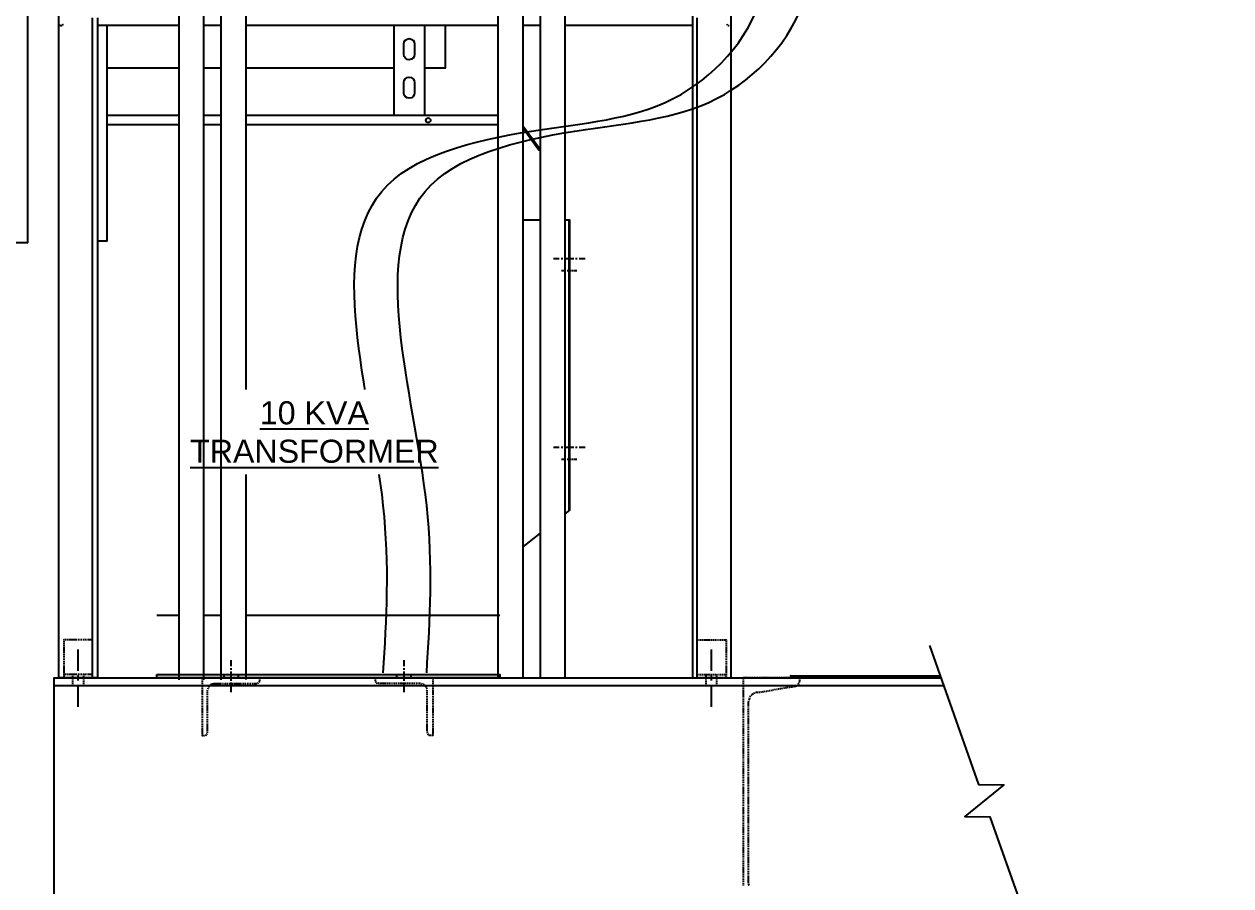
# Model space of a CAD drawing. Header units: feet. Extents: x -4 to 2246, y -9 to 1440.
# Drawn here: x 2076.01 to 2085.11, y 1375.94 to 1382.44 of the extents above; entities that cross this region are included whole.
import ezdxf
from ezdxf import colors
from ezdxf.entities.mleader import LeaderData, LeaderLine
from ezdxf.math import Vec2, Vec3

# ---------------------------------------------------------------- set-up
doc = ezdxf.new("R2010")
doc.units = ezdxf.units.FT
doc.header["$MEASUREMENT"] = 0
for name, color, linetype in [('G-ANNO-TEXT', 1, 'Continuous'), ('PDF8_0', 7, 'Continuous'), ('PDF8_AM_5', 7, 'Continuous'), ('PDF8_LP_OBJ-Hidden', 7, 'Continuous'), ('PDF8_LP_OBJ-Misc', 7, 'Continuous'), ('PDF8_LP_OBJ-Text', 7, 'Continuous'), ('PDF8_Top Plate', 7, 'Continuous')]:
    doc.layers.add(name, color=color, linetype=linetype)
doc.styles.add('NEI-A', font='arial.ttf')

# ---------------------------------------------------------------- blocks, each defined once
blk = doc.blocks.new('Equipment Callout Arrowhead .75')
at = {"color": 0}
blk.add_ellipse((-0.248, 0), major_axis=(0.743, 0), ratio=0.350959, start_param=-0.80282, end_param=3.944413, dxfattribs=at)

msp = doc.modelspace()

# ---------------------------------------------------------------- linework, layer by layer
at = {"layer": 'G-ANNO-TEXT'}
for points in [[(2078.717475, 1377.542928), (2078.717475, 1378.805471), (2078.748673, 1381.221447), (2079.918526, 1381.642295), (2080.963599, 1381.907273), (2081.587522, 1382.702209), (2081.618715, 1383.154229)], [(2079.045031, 1377.542928), (2079.045031, 1378.805471), (2079.076229, 1381.221447), (2080.246081, 1381.642295), (2081.291155, 1381.907273), (2081.915077, 1382.702209), (2081.946271, 1383.154229)]]:
    msp.add_spline(points, degree=3, dxfattribs=at)
at = {"layer": 'PDF8_0', "lineweight": 25}
msp.add_lwpolyline([(2082.837368, 1377.749491), (2083.208103, 1376.701296), (2083.397472, 1376.698629), (2083.104084, 1376.458584), (2083.293453, 1376.455917), (2083.664188, 1375.407722)], dxfattribs=at)
at = {"layer": 'PDF8_AM_5', "lineweight": 25}
msp.add_lwpolyline([(2080.87967, 1377.504112), (2082.327939, 1377.504112)], dxfattribs=at)
at = {"layer": 'PDF8_LP_OBJ-Hidden', "lineweight": 25}
for points in [[(2076.278814, 1382.427695), (2076.270812, 1382.427695), (2076.270812, 1382.435697)], [(2076.281481, 1382.427695), (2076.294817, 1382.427695)], [(2076.297484, 1382.430363), (2076.300151, 1382.43303), (2076.302818, 1382.43303), (2076.305485, 1382.435697)], [(2081.306416, 1382.435697), (2081.309083, 1382.43303), (2081.31175, 1382.430363)], [(2081.317085, 1382.427695), (2081.327753, 1382.427695)], [(2081.333088, 1382.427695), (2081.341089, 1382.427695), (2081.341089, 1382.435697)], [(2076.31082, 1377.792166), (2076.308152, 1377.792166), (2076.308152, 1377.786832)], [(2076.308152, 1377.781497), (2076.308152, 1377.773496)], [(2076.324155, 1377.792166), (2076.316154, 1377.792166)], [(2076.337491, 1377.792166), (2076.32949, 1377.792166)], [(2076.353494, 1377.792166), (2076.342826, 1377.792166)], [(2076.36683, 1377.792166), (2076.356161, 1377.792166)], [(2076.380166, 1377.792166), (2076.369497, 1377.792166)], [(2076.393502, 1377.792166), (2076.382833, 1377.792166)], [(2076.406838, 1377.792166), (2076.396169, 1377.792166)], [(2076.420173, 1377.792166), (2076.412172, 1377.792166)], [(2076.433509, 1377.792166), (2076.425508, 1377.792166)], [(2076.446845, 1377.792166), (2076.438843, 1377.792166)], [(2076.460181, 1377.792166), (2076.452179, 1377.792166)], [(2076.473517, 1377.792166), (2076.465515, 1377.792166)], [(2076.486852, 1377.792166), (2076.478851, 1377.792166)], [(2076.502855, 1377.792166), (2076.492187, 1377.792166)], [(2076.516191, 1377.792166), (2076.505523, 1377.792166)], [(2076.524193, 1377.786832), (2076.524193, 1377.792166), (2076.518858, 1377.792166)], [(2076.524193, 1377.773496), (2076.524193, 1377.781497)], [(2081.085041, 1377.786832), (2081.085041, 1377.792166), (2081.090376, 1377.792166)], [(2081.085041, 1377.773496), (2081.085041, 1377.781497)], [(2081.09571, 1377.792166), (2081.103712, 1377.792166)], [(2081.109046, 1377.792166), (2081.117047, 1377.792166)], [(2081.122382, 1377.792166), (2081.130383, 1377.792166)], [(2081.135718, 1377.792166), (2081.146386, 1377.792166)], [(2081.149053, 1377.792166), (2081.159722, 1377.792166)], [(2081.162389, 1377.792166), (2081.173058, 1377.792166)], [(2081.175725, 1377.792166), (2081.186394, 1377.792166)], [(2081.191728, 1377.792166), (2081.19973, 1377.792166)], [(2081.205064, 1377.792166), (2081.213065, 1377.792166)], [(2081.2184, 1377.792166), (2081.226401, 1377.792166)], [(2081.231735, 1377.792166), (2081.239737, 1377.792166)], [(2081.245071, 1377.792166), (2081.253073, 1377.792166)], [(2081.258407, 1377.792166), (2081.266409, 1377.792166)], [(2081.271743, 1377.792166), (2081.279744, 1377.792166)], [(2081.285079, 1377.792166), (2081.295747, 1377.792166)], [(2081.298415, 1377.792166), (2081.303749, 1377.792166), (2081.303749, 1377.786832)], [(2081.303749, 1377.781497), (2081.303749, 1377.773496)], [(2076.308152, 1377.768162), (2076.308152, 1377.76016)], [(2076.308152, 1377.754826), (2076.308152, 1377.746824)], [(2076.308152, 1377.74149), (2076.308152, 1377.730821)], [(2076.308152, 1377.728154), (2076.308152, 1377.717485)], [(2076.308152, 1377.714818), (2076.308152, 1377.70415)], [(2076.308152, 1377.701482), (2076.308152, 1377.690814)], [(2076.308152, 1377.685479), (2076.308152, 1377.677478)], [(2076.524193, 1377.76016), (2076.524193, 1377.768162)], [(2076.524193, 1377.746824), (2076.524193, 1377.754826)], [(2076.524193, 1377.730821), (2076.524193, 1377.74149)], [(2076.524193, 1377.717485), (2076.524193, 1377.728154)], [(2076.524193, 1377.70415), (2076.524193, 1377.714818)], [(2076.524193, 1377.690814), (2076.524193, 1377.701482)], [(2076.524193, 1377.677478), (2076.524193, 1377.685479)], [(2081.085041, 1377.76016), (2081.085041, 1377.768162)], [(2081.085041, 1377.746824), (2081.085041, 1377.754826)], [(2081.085041, 1377.730821), (2081.085041, 1377.74149)], [(2081.085041, 1377.717485), (2081.085041, 1377.728154)], [(2081.085041, 1377.70415), (2081.085041, 1377.714818)], [(2081.085041, 1377.690814), (2081.085041, 1377.701482)], [(2081.085041, 1377.677478), (2081.085041, 1377.685479)], [(2081.303749, 1377.768162), (2081.303749, 1377.76016)], [(2081.303749, 1377.754826), (2081.303749, 1377.746824)], [(2081.303749, 1377.74149), (2081.303749, 1377.730821)], [(2081.303749, 1377.728154), (2081.303749, 1377.717485)], [(2081.303749, 1377.714818), (2081.303749, 1377.70415)], [(2081.303749, 1377.701482), (2081.303749, 1377.690814)], [(2081.303749, 1377.685479), (2081.303749, 1377.677478)], [(2076.308152, 1377.672144), (2076.308152, 1377.664142)], [(2076.308152, 1377.658808), (2076.308152, 1377.650806)], [(2076.308152, 1377.645472), (2076.308152, 1377.637471)], [(2076.308152, 1377.632136), (2076.308152, 1377.624135)], [(2076.308152, 1377.6188), (2076.308152, 1377.610799)], [(2076.308152, 1377.605465), (2076.308152, 1377.597463)], [(2076.308152, 1377.592129), (2076.308152, 1377.58146)], [(2076.524193, 1377.664142), (2076.524193, 1377.672144)], [(2076.524193, 1377.650806), (2076.524193, 1377.658808)], [(2076.524193, 1377.637471), (2076.524193, 1377.645472)], [(2076.524193, 1377.624135), (2076.524193, 1377.632136)], [(2076.524193, 1377.610799), (2076.524193, 1377.6188)], [(2076.524193, 1377.597463), (2076.524193, 1377.605465)], [(2076.524193, 1377.58146), (2076.524193, 1377.592129)], [(2081.085041, 1377.664142), (2081.085041, 1377.672144)], [(2081.085041, 1377.650806), (2081.085041, 1377.658808)], [(2081.085041, 1377.637471), (2081.085041, 1377.645472)], [(2081.085041, 1377.624135), (2081.085041, 1377.632136)], [(2081.085041, 1377.610799), (2081.085041, 1377.6188)], [(2081.085041, 1377.597463), (2081.085041, 1377.605465)], [(2081.085041, 1377.58146), (2081.085041, 1377.592129)], [(2081.303749, 1377.672144), (2081.303749, 1377.664142)], [(2081.303749, 1377.658808), (2081.303749, 1377.650806)], [(2081.303749, 1377.645472), (2081.303749, 1377.637471)], [(2081.303749, 1377.632136), (2081.303749, 1377.624135)], [(2081.303749, 1377.6188), (2081.303749, 1377.610799)], [(2081.303749, 1377.605465), (2081.303749, 1377.597463)], [(2081.303749, 1377.592129), (2081.303749, 1377.58146)], [(2076.308152, 1377.578793), (2076.308152, 1377.568124)], [(2076.308152, 1377.565457), (2076.308152, 1377.554788)], [(2076.308152, 1377.552121), (2076.308152, 1377.541453)], [(2076.308152, 1377.536118), (2076.308152, 1377.528117)], [(2076.31082, 1377.530784), (2076.308152, 1377.530784)], [(2076.308152, 1377.522783), (2076.308152, 1377.514781)], [(2076.308152, 1377.509447), (2076.308152, 1377.504112), (2076.31082, 1377.504112)], [(2076.324155, 1377.530784), (2076.316154, 1377.530784)], [(2076.316154, 1377.504112), (2076.324155, 1377.504112)], [(2076.337491, 1377.530784), (2076.32949, 1377.530784)], [(2076.32949, 1377.504112), (2076.337491, 1377.504112)], [(2076.353494, 1377.530784), (2076.342826, 1377.530784)], [(2076.342826, 1377.504112), (2076.353494, 1377.504112)], [(2076.36683, 1377.530784), (2076.356161, 1377.530784)], [(2076.356161, 1377.504112), (2076.36683, 1377.504112)], [(2076.380166, 1377.530784), (2076.369497, 1377.530784)], [(2076.369497, 1377.504112), (2076.380166, 1377.504112)], [(2076.374832, 1377.52545), (2076.374832, 1377.530784)], [(2076.374832, 1377.512114), (2076.374832, 1377.520115)], [(2076.374832, 1377.498778), (2076.374832, 1377.50678)], [(2076.393502, 1377.530784), (2076.382833, 1377.530784)], [(2076.382833, 1377.504112), (2076.393502, 1377.504112)], [(2076.406838, 1377.530784), (2076.396169, 1377.530784)], [(2076.396169, 1377.504112), (2076.406838, 1377.504112)], [(2076.420173, 1377.530784), (2076.412172, 1377.530784)], [(2076.412172, 1377.504112), (2076.420173, 1377.504112)], [(2076.433509, 1377.530784), (2076.425508, 1377.530784)], [(2076.425508, 1377.504112), (2076.433509, 1377.504112)], [(2076.446845, 1377.530784), (2076.438843, 1377.530784)], [(2076.438843, 1377.504112), (2076.446845, 1377.504112)], [(2076.460181, 1377.530784), (2076.452179, 1377.530784)], [(2076.452179, 1377.504112), (2076.460181, 1377.504112)], [(2076.457514, 1377.52545), (2076.457514, 1377.530784)], [(2076.457514, 1377.512114), (2076.457514, 1377.520115)], [(2076.457514, 1377.498778), (2076.457514, 1377.50678)], [(2076.473517, 1377.530784), (2076.465515, 1377.530784)], [(2076.465515, 1377.504112), (2076.473517, 1377.504112)], [(2076.486852, 1377.530784), (2076.478851, 1377.530784)], [(2076.478851, 1377.504112), (2076.486852, 1377.504112)], [(2076.502855, 1377.530784), (2076.492187, 1377.530784)], [(2076.492187, 1377.504112), (2076.502855, 1377.504112)], [(2076.516191, 1377.530784), (2076.505523, 1377.530784)], [(2076.505523, 1377.504112), (2076.516191, 1377.504112)], [(2076.524193, 1377.530784), (2076.518858, 1377.530784)], [(2076.518858, 1377.504112), (2076.524193, 1377.504112), (2076.524193, 1377.509447)], [(2076.524193, 1377.568124), (2076.524193, 1377.578793)], [(2076.524193, 1377.554788), (2076.524193, 1377.565457)], [(2076.524193, 1377.541453), (2076.524193, 1377.552121)], [(2076.524193, 1377.528117), (2076.524193, 1377.536118)], [(2076.524193, 1377.514781), (2076.524193, 1377.522783)], [(2077.356348, 1377.504112), (2077.351013, 1377.504112), (2077.351013, 1377.498778)], [(2077.369683, 1377.504112), (2077.359015, 1377.504112)], [(2077.383019, 1377.504112), (2077.375018, 1377.504112)], [(2077.396355, 1377.504112), (2077.388354, 1377.504112)], [(2077.409691, 1377.504112), (2077.401689, 1377.504112)], [(2077.423027, 1377.504112), (2077.415025, 1377.504112)], [(2077.436362, 1377.504112), (2077.428361, 1377.504112)], [(2077.449698, 1377.504112), (2077.441697, 1377.504112)], [(2077.463034, 1377.504112), (2077.455033, 1377.504112)], [(2077.479037, 1377.504112), (2077.468368, 1377.504112)], [(2077.492373, 1377.504112), (2077.481704, 1377.504112)], [(2077.505709, 1377.504112), (2077.49504, 1377.504112)], [(2077.519045, 1377.504112), (2077.508376, 1377.504112)], [(2077.53238, 1377.504112), (2077.524379, 1377.504112)], [(2077.545716, 1377.504112), (2077.537715, 1377.504112)], [(2077.559052, 1377.504112), (2077.55105, 1377.504112)], [(2077.572388, 1377.504112), (2077.564386, 1377.504112)], [(2077.585724, 1377.504112), (2077.577722, 1377.504112)], [(2077.599059, 1377.504112), (2077.591058, 1377.504112)], [(2077.612395, 1377.504112), (2077.604394, 1377.504112)], [(2077.628398, 1377.504112), (2077.61773, 1377.504112)], [(2077.641734, 1377.504112), (2077.631065, 1377.504112)], [(2077.65507, 1377.504112), (2077.644401, 1377.504112)], [(2077.668406, 1377.504112), (2077.657737, 1377.504112)], [(2077.681741, 1377.504112), (2077.67374, 1377.504112)], [(2077.695077, 1377.504112), (2077.687076, 1377.504112)], [(2077.708413, 1377.504112), (2077.700412, 1377.504112)], [(2077.721749, 1377.504112), (2077.713747, 1377.504112)], [(2077.735085, 1377.504112), (2077.727083, 1377.504112)], [(2077.748421, 1377.504112), (2077.740419, 1377.504112)], [(2077.761756, 1377.504112), (2077.753755, 1377.504112)], [(2077.777759, 1377.504112), (2077.767091, 1377.504112)], [(2077.785761, 1377.498778), (2077.785761, 1377.504112), (2077.780426, 1377.504112)], [(2078.655256, 1377.498778), (2078.655256, 1377.504112), (2078.657923, 1377.504112)], [(2078.663257, 1377.504112), (2078.673926, 1377.504112)], [(2078.676593, 1377.504112), (2078.687262, 1377.504112)], [(2078.689929, 1377.504112), (2078.700598, 1377.504112)], [(2078.703265, 1377.504112), (2078.713934, 1377.504112)], [(2078.719268, 1377.504112), (2078.727269, 1377.504112)], [(2078.732604, 1377.504112), (2078.740605, 1377.504112)], [(2078.74594, 1377.504112), (2078.753941, 1377.504112)], [(2078.759275, 1377.504112), (2078.767277, 1377.504112)], [(2078.772611, 1377.504112), (2078.780613, 1377.504112)], [(2078.785947, 1377.504112), (2078.793948, 1377.504112)], [(2078.799283, 1377.504112), (2078.807284, 1377.504112)], [(2078.812619, 1377.504112), (2078.823287, 1377.504112)], [(2078.825954, 1377.504112), (2078.836623, 1377.504112)], [(2078.83929, 1377.504112), (2078.849959, 1377.504112)], [(2078.852626, 1377.504112), (2078.863295, 1377.504112)], [(2078.868629, 1377.504112), (2078.87663, 1377.504112)], [(2078.881965, 1377.504112), (2078.889966, 1377.504112)], [(2078.895301, 1377.504112), (2078.903302, 1377.504112)], [(2078.908636, 1377.504112), (2078.916638, 1377.504112)], [(2078.921972, 1377.504112), (2078.929974, 1377.504112)], [(2078.935308, 1377.504112), (2078.94331, 1377.504112)], [(2078.948644, 1377.504112), (2078.956645, 1377.504112)], [(2078.96198, 1377.504112), (2078.972648, 1377.504112)], [(2078.975316, 1377.504112), (2078.985984, 1377.504112)], [(2078.988651, 1377.504112), (2078.99932, 1377.504112)], [(2079.001987, 1377.504112), (2079.012656, 1377.504112)], [(2079.01799, 1377.504112), (2079.025992, 1377.504112)], [(2079.031326, 1377.504112), (2079.039327, 1377.504112)], [(2079.044662, 1377.504112), (2079.052663, 1377.504112)], [(2079.057998, 1377.504112), (2079.065999, 1377.504112)], [(2079.071333, 1377.504112), (2079.079335, 1377.504112)], [(2079.084669, 1377.504112), (2079.090004, 1377.504112), (2079.090004, 1377.498778)], [(2081.085041, 1377.568124), (2081.085041, 1377.578793)], [(2081.085041, 1377.554788), (2081.085041, 1377.565457)], [(2081.085041, 1377.541453), (2081.085041, 1377.552121)], [(2081.085041, 1377.528117), (2081.085041, 1377.536118)], [(2081.085041, 1377.530784), (2081.090376, 1377.530784)], [(2081.085041, 1377.514781), (2081.085041, 1377.522783)], [(2081.090376, 1377.504112), (2081.085041, 1377.504112), (2081.085041, 1377.509447)], [(2081.09571, 1377.530784), (2081.103712, 1377.530784)], [(2081.103712, 1377.504112), (2081.09571, 1377.504112)], [(2081.109046, 1377.530784), (2081.117047, 1377.530784)], [(2081.117047, 1377.504112), (2081.109046, 1377.504112)], [(2081.122382, 1377.530784), (2081.130383, 1377.530784)], [(2081.130383, 1377.504112), (2081.122382, 1377.504112)], [(2081.135718, 1377.530784), (2081.146386, 1377.530784)], [(2081.146386, 1377.504112), (2081.135718, 1377.504112)], [(2081.149053, 1377.530784), (2081.159722, 1377.530784)], [(2081.159722, 1377.504112), (2081.149053, 1377.504112)], [(2081.154388, 1377.52545), (2081.154388, 1377.530784)], [(2081.154388, 1377.512114), (2081.154388, 1377.520115)], [(2081.154388, 1377.498778), (2081.154388, 1377.50678)], [(2081.162389, 1377.530784), (2081.173058, 1377.530784)], [(2081.173058, 1377.504112), (2081.162389, 1377.504112)], [(2081.175725, 1377.530784), (2081.186394, 1377.530784)], [(2081.186394, 1377.504112), (2081.175725, 1377.504112)], [(2081.191728, 1377.530784), (2081.19973, 1377.530784)], [(2081.19973, 1377.504112), (2081.191728, 1377.504112)], [(2081.205064, 1377.530784), (2081.213065, 1377.530784)], [(2081.213065, 1377.504112), (2081.205064, 1377.504112)], [(2081.2184, 1377.530784), (2081.226401, 1377.530784)], [(2081.226401, 1377.504112), (2081.2184, 1377.504112)], [(2081.231735, 1377.530784), (2081.239737, 1377.530784)], [(2081.239737, 1377.504112), (2081.231735, 1377.504112)], [(2081.234403, 1377.52545), (2081.234403, 1377.530784)], [(2081.234403, 1377.512114), (2081.234403, 1377.520115)], [(2081.234403, 1377.498778), (2081.234403, 1377.50678)], [(2081.245071, 1377.530784), (2081.253073, 1377.530784)], [(2081.253073, 1377.504112), (2081.245071, 1377.504112)], [(2081.258407, 1377.530784), (2081.266409, 1377.530784)], [(2081.266409, 1377.504112), (2081.258407, 1377.504112)], [(2081.271743, 1377.530784), (2081.279744, 1377.530784)], [(2081.279744, 1377.504112), (2081.271743, 1377.504112)], [(2081.285079, 1377.530784), (2081.295747, 1377.530784)], [(2081.295747, 1377.504112), (2081.285079, 1377.504112)], [(2081.298415, 1377.530784), (2081.303749, 1377.530784)], [(2081.303749, 1377.509447), (2081.303749, 1377.504112), (2081.298415, 1377.504112)], [(2081.303749, 1377.578793), (2081.303749, 1377.568124)], [(2081.303749, 1377.565457), (2081.303749, 1377.554788)], [(2081.303749, 1377.552121), (2081.303749, 1377.541453)], [(2081.303749, 1377.536118), (2081.303749, 1377.528117)], [(2081.303749, 1377.522783), (2081.303749, 1377.514781)], [(2081.439774, 1377.504112), (2081.431773, 1377.504112), (2081.431773, 1377.498778)], [(2081.45311, 1377.504112), (2081.442441, 1377.504112)], [(2081.466446, 1377.504112), (2081.455777, 1377.504112)], [(2081.479782, 1377.504112), (2081.469113, 1377.504112)], [(2081.493117, 1377.504112), (2081.485116, 1377.504112)], [(2081.506453, 1377.504112), (2081.498452, 1377.504112)], [(2081.519789, 1377.504112), (2081.511788, 1377.504112)], [(2081.533125, 1377.504112), (2081.525123, 1377.504112)], [(2081.546461, 1377.504112), (2081.538459, 1377.504112)], [(2081.559797, 1377.504112), (2081.551795, 1377.504112)], [(2081.575799, 1377.504112), (2081.565131, 1377.504112)], [(2081.589135, 1377.504112), (2081.578467, 1377.504112)], [(2081.602471, 1377.504112), (2081.591802, 1377.504112)], [(2081.615807, 1377.504112), (2081.605138, 1377.504112)], [(2081.629143, 1377.504112), (2081.618474, 1377.504112)], [(2081.642479, 1377.504112), (2081.634477, 1377.504112)], [(2081.655814, 1377.504112), (2081.647813, 1377.504112)], [(2081.66915, 1377.504112), (2081.661149, 1377.504112)], [(2081.682486, 1377.504112), (2081.674485, 1377.504112)], [(2081.695822, 1377.504112), (2081.68782, 1377.504112)], [(2081.709158, 1377.504112), (2081.701156, 1377.504112)], [(2081.725161, 1377.504112), (2081.714492, 1377.504112)], [(2081.738496, 1377.504112), (2081.727828, 1377.504112)], [(2081.751832, 1377.504112), (2081.741164, 1377.504112)], [(2081.765168, 1377.504112), (2081.754499, 1377.504112)], [(2081.778504, 1377.504112), (2081.767835, 1377.504112)], [(2081.79184, 1377.504112), (2081.783838, 1377.504112)], [(2081.805176, 1377.504112), (2081.797174, 1377.504112)], [(2081.818511, 1377.504112), (2081.81051, 1377.504112)], [(2081.831847, 1377.504112), (2081.823846, 1377.504112)], [(2081.845183, 1377.504112), (2081.837181, 1377.504112)], [(2081.858519, 1377.493444), (2081.858519, 1377.504112), (2081.850517, 1377.504112)], [(2076.374832, 1377.485442), (2076.374832, 1377.493444)], [(2076.374832, 1377.472106), (2076.374832, 1377.480108)], [(2076.374832, 1377.458771), (2076.374832, 1377.466772)], [(2076.374832, 1377.448102), (2076.374832, 1377.453436)], [(2076.457514, 1377.485442), (2076.457514, 1377.493444)], [(2076.457514, 1377.472106), (2076.457514, 1377.480108)], [(2076.457514, 1377.458771), (2076.457514, 1377.466772)], [(2076.457514, 1377.448102), (2076.457514, 1377.453436)], [(2077.351013, 1377.493444), (2077.351013, 1377.485442)], [(2077.351013, 1377.480108), (2077.351013, 1377.472106)], [(2077.351013, 1377.466772), (2077.351013, 1377.458771)], [(2077.351013, 1377.453436), (2077.351013, 1377.445435)], [(2077.351013, 1377.4401), (2077.351013, 1377.432099)], [(2077.351013, 1377.426765), (2077.351013, 1377.416096)], [(2077.351013, 1377.413429), (2077.351013, 1377.40276)], [(2077.391021, 1377.40276), (2077.391021, 1377.408095), (2077.393688, 1377.413429)], [(2077.396355, 1377.426765), (2077.393688, 1377.418763)], [(2077.401689, 1377.4401), (2077.399022, 1377.434766), (2077.396355, 1377.432099)], [(2077.412358, 1377.450769), (2077.404356, 1377.442768)], [(2077.423027, 1377.456103), (2077.417692, 1377.456103), (2077.415025, 1377.453436)], [(2077.436362, 1377.461438), (2077.428361, 1377.458771), (2077.425694, 1377.458771)], [(2077.43903, 1377.461438), (2077.452365, 1377.461438)], [(2077.455033, 1377.461438), (2077.465701, 1377.461438)], [(2077.468368, 1377.461438), (2077.479037, 1377.461438)], [(2077.481704, 1377.461438), (2077.492373, 1377.461438)], [(2077.497707, 1377.461438), (2077.505709, 1377.461438)], [(2077.511043, 1377.461438), (2077.519045, 1377.461438)], [(2077.524379, 1377.461438), (2077.53238, 1377.461438)], [(2077.537715, 1377.461438), (2077.545716, 1377.461438)], [(2077.55105, 1377.461438), (2077.559052, 1377.461438)], [(2077.564386, 1377.461438), (2077.572388, 1377.461438)], [(2077.577722, 1377.461438), (2077.585724, 1377.461438)], [(2077.591058, 1377.461438), (2077.601727, 1377.461438)], [(2077.604394, 1377.461438), (2077.615062, 1377.461438)], [(2077.61773, 1377.461438), (2077.628398, 1377.461438)], [(2077.631065, 1377.461438), (2077.641734, 1377.461438)], [(2077.647068, 1377.461438), (2077.65507, 1377.461438)], [(2077.660404, 1377.461438), (2077.668406, 1377.461438)], [(2077.67374, 1377.461438), (2077.681741, 1377.461438)], [(2077.687076, 1377.461438), (2077.695077, 1377.461438)], [(2077.700412, 1377.461438), (2077.708413, 1377.461438)], [(2077.713747, 1377.461438), (2077.721749, 1377.461438)], [(2077.727083, 1377.461438), (2077.735085, 1377.461438)], [(2077.740419, 1377.461438), (2077.751088, 1377.461438)], [(2077.753755, 1377.461438), (2077.759089, 1377.461438), (2077.764424, 1377.464105)], [(2077.769758, 1377.464105), (2077.772425, 1377.466772), (2077.775092, 1377.469439)], [(2077.780426, 1377.472106), (2077.783094, 1377.474774), (2077.783094, 1377.480108)], [(2077.785761, 1377.482775), (2077.785761, 1377.493444)], [(2078.655256, 1377.493444), (2078.655256, 1377.482775)], [(2078.655256, 1377.480108), (2078.657923, 1377.477441), (2078.657923, 1377.474774), (2078.66059, 1377.472106)], [(2078.663257, 1377.469439), (2078.665925, 1377.466772), (2078.671259, 1377.464105)], [(2078.684595, 1377.461438), (2078.681928, 1377.461438), (2078.676593, 1377.464105)], [(2078.700598, 1377.461438), (2078.689929, 1377.461438)], [(2078.713934, 1377.461438), (2078.703265, 1377.461438)], [(2078.727269, 1377.461438), (2078.716601, 1377.461438)], [(2078.740605, 1377.461438), (2078.729937, 1377.461438)], [(2078.753941, 1377.461438), (2078.74594, 1377.461438)], [(2078.767277, 1377.461438), (2078.759275, 1377.461438)], [(2078.780613, 1377.461438), (2078.772611, 1377.461438)], [(2078.793948, 1377.461438), (2078.785947, 1377.461438)], [(2078.807284, 1377.461438), (2078.799283, 1377.461438)], [(2078.82062, 1377.461438), (2078.812619, 1377.461438)], [(2078.833956, 1377.461438), (2078.825954, 1377.461438)], [(2078.849959, 1377.461438), (2078.83929, 1377.461438)], [(2078.863295, 1377.461438), (2078.852626, 1377.461438)], [(2078.87663, 1377.461438), (2078.865962, 1377.461438)], [(2078.889966, 1377.461438), (2078.879298, 1377.461438)], [(2078.903302, 1377.461438), (2078.895301, 1377.461438)], [(2078.916638, 1377.461438), (2078.908636, 1377.461438)], [(2078.929974, 1377.461438), (2078.921972, 1377.461438)], [(2078.94331, 1377.461438), (2078.935308, 1377.461438)], [(2078.956645, 1377.461438), (2078.948644, 1377.461438)], [(2078.969981, 1377.461438), (2078.96198, 1377.461438)], [(2078.983317, 1377.461438), (2078.975316, 1377.461438)], [(2078.99932, 1377.461438), (2078.988651, 1377.461438)], [(2079.012656, 1377.458771), (2079.004654, 1377.461438)], [(2079.025992, 1377.453436), (2079.020657, 1377.456103), (2079.01799, 1377.456103)], [(2079.03666, 1377.442768), (2079.028659, 1377.450769)], [(2079.041995, 1377.432099), (2079.041995, 1377.434766), (2079.039327, 1377.4401)], [(2079.047329, 1377.418763), (2079.044662, 1377.426765)], [(2079.047329, 1377.40276), (2079.047329, 1377.413429)], [(2079.090004, 1377.493444), (2079.090004, 1377.485442)], [(2079.090004, 1377.480108), (2079.090004, 1377.472106)], [(2079.090004, 1377.466772), (2079.090004, 1377.458771)], [(2079.090004, 1377.453436), (2079.090004, 1377.445435)], [(2079.090004, 1377.4401), (2079.090004, 1377.432099)], [(2079.090004, 1377.426765), (2079.090004, 1377.416096)], [(2079.090004, 1377.413429), (2079.090004, 1377.40276)], [(2081.154388, 1377.485442), (2081.154388, 1377.493444)], [(2081.154388, 1377.472106), (2081.154388, 1377.480108)], [(2081.154388, 1377.458771), (2081.154388, 1377.466772)], [(2081.154388, 1377.448102), (2081.154388, 1377.453436)], [(2081.234403, 1377.485442), (2081.234403, 1377.493444)], [(2081.234403, 1377.472106), (2081.234403, 1377.480108)], [(2081.234403, 1377.458771), (2081.234403, 1377.466772)], [(2081.234403, 1377.448102), (2081.234403, 1377.453436)], [(2081.431773, 1377.493444), (2081.431773, 1377.485442)], [(2081.431773, 1377.480108), (2081.431773, 1377.472106)], [(2081.431773, 1377.466772), (2081.431773, 1377.458771)], [(2081.431773, 1377.453436), (2081.431773, 1377.445435)], [(2081.431773, 1377.4401), (2081.431773, 1377.432099)], [(2081.431773, 1377.426765), (2081.431773, 1377.416096)], [(2081.431773, 1377.413429), (2081.431773, 1377.40276)], [(2081.629143, 1377.410762), (2081.637144, 1377.410762)], [(2081.642479, 1377.410762), (2081.65048, 1377.413429)], [(2081.655814, 1377.413429), (2081.663816, 1377.416096)], [(2081.66915, 1377.416096), (2081.677152, 1377.418763)], [(2081.682486, 1377.418763), (2081.690488, 1377.418763)], [(2081.695822, 1377.42143), (2081.703823, 1377.42143)], [(2081.709158, 1377.424097), (2081.717159, 1377.424097)], [(2081.722493, 1377.424097), (2081.730495, 1377.426765)], [(2081.735829, 1377.426765), (2081.743831, 1377.429432)], [(2081.749165, 1377.429432), (2081.757167, 1377.432099)], [(2081.762501, 1377.432099), (2081.770502, 1377.434766)], [(2081.775837, 1377.434766), (2081.783838, 1377.434766)], [(2081.789173, 1377.437433), (2081.799841, 1377.437433)], [(2081.802508, 1377.437433), (2081.813177, 1377.4401)], [(2081.815844, 1377.4401), (2081.826513, 1377.442768), (2081.834514, 1377.445435), (2081.837181, 1377.445435)], [(2081.839849, 1377.448102), (2081.845183, 1377.450769), (2081.84785, 1377.453436)], [(2081.850517, 1377.456103), (2081.853184, 1377.461438), (2081.855852, 1377.464105)], [(2081.855852, 1377.469439), (2081.855852, 1377.472106), (2081.858519, 1377.477441), (2081.858519, 1377.488109)], [(2077.351013, 1377.400093), (2077.351013, 1377.389424)], [(2077.351013, 1377.386757), (2077.351013, 1377.376089)], [(2077.351013, 1377.370754), (2077.351013, 1377.362753)], [(2077.351013, 1377.357418), (2077.351013, 1377.349417)], [(2077.351013, 1377.344083), (2077.351013, 1377.336081)], [(2077.351013, 1377.330747), (2077.351013, 1377.322745)], [(2077.391021, 1377.389424), (2077.391021, 1377.397426)], [(2077.391021, 1377.376089), (2077.391021, 1377.38409)], [(2077.391021, 1377.362753), (2077.391021, 1377.370754)], [(2077.391021, 1377.349417), (2077.391021, 1377.357418)], [(2077.391021, 1377.336081), (2077.391021, 1377.344083)], [(2077.391021, 1377.322745), (2077.391021, 1377.330747)], [(2079.047329, 1377.389424), (2079.047329, 1377.397426)], [(2079.047329, 1377.376089), (2079.047329, 1377.38409)], [(2079.047329, 1377.362753), (2079.047329, 1377.370754)], [(2079.047329, 1377.349417), (2079.047329, 1377.357418)], [(2079.047329, 1377.336081), (2079.047329, 1377.344083)], [(2079.047329, 1377.322745), (2079.047329, 1377.330747)], [(2079.090004, 1377.400093), (2079.090004, 1377.389424)], [(2079.090004, 1377.386757), (2079.090004, 1377.376089)], [(2079.090004, 1377.370754), (2079.090004, 1377.362753)], [(2079.090004, 1377.357418), (2079.090004, 1377.349417)], [(2079.090004, 1377.344083), (2079.090004, 1377.336081)], [(2079.090004, 1377.330747), (2079.090004, 1377.322745)], [(2081.431773, 1377.400093), (2081.431773, 1377.389424)], [(2081.431773, 1377.386757), (2081.431773, 1377.376089)], [(2081.431773, 1377.373421), (2081.431773, 1377.362753)], [(2081.431773, 1377.357418), (2081.431773, 1377.349417)], [(2081.431773, 1377.344083), (2081.431773, 1377.336081)], [(2081.431773, 1377.330747), (2081.431773, 1377.322745)], [(2081.47178, 1377.314744), (2081.47178, 1377.322745), (2081.474447, 1377.330747)], [(2081.477114, 1377.344083), (2081.474447, 1377.333414)], [(2081.479782, 1377.354751), (2081.477114, 1377.34675)], [(2081.487783, 1377.368087), (2081.482449, 1377.360086)], [(2081.498452, 1377.376089), (2081.49045, 1377.370754)], [(2081.50912, 1377.38409), (2081.501119, 1377.378756)], [(2081.519789, 1377.389424), (2081.511788, 1377.386757)], [(2081.543794, 1377.394759), (2081.533125, 1377.394759), (2081.525123, 1377.392092)], [(2081.549128, 1377.397426), (2081.557129, 1377.397426)], [(2081.562464, 1377.397426), (2081.570465, 1377.400093)], [(2081.575799, 1377.400093), (2081.583801, 1377.40276)], [(2081.589135, 1377.40276), (2081.597137, 1377.405427)], [(2081.602471, 1377.405427), (2081.610473, 1377.405427)], [(2081.615807, 1377.408095), (2081.623808, 1377.408095)], [(2077.351013, 1377.317411), (2077.351013, 1377.309409)], [(2077.351013, 1377.304075), (2077.351013, 1377.296074)], [(2077.351013, 1377.290739), (2077.351013, 1377.282738)], [(2077.351013, 1377.277404), (2077.351013, 1377.266735)], [(2077.351013, 1377.264068), (2077.351013, 1377.253399)], [(2077.351013, 1377.250732), (2077.351013, 1377.240063)], [(2077.351013, 1377.237396), (2077.351013, 1377.226727)], [(2077.391021, 1377.309409), (2077.391021, 1377.317411)], [(2077.391021, 1377.293406), (2077.391021, 1377.304075)], [(2077.391021, 1377.280071), (2077.391021, 1377.290739)], [(2077.391021, 1377.266735), (2077.391021, 1377.277404)], [(2077.391021, 1377.253399), (2077.391021, 1377.264068)], [(2077.391021, 1377.240063), (2077.391021, 1377.248065)], [(2077.391021, 1377.226727), (2077.391021, 1377.234729)], [(2079.047329, 1377.309409), (2079.047329, 1377.317411)], [(2079.047329, 1377.293406), (2079.047329, 1377.304075)], [(2079.047329, 1377.280071), (2079.047329, 1377.290739)], [(2079.047329, 1377.266735), (2079.047329, 1377.277404)], [(2079.047329, 1377.253399), (2079.047329, 1377.264068)], [(2079.047329, 1377.240063), (2079.047329, 1377.248065)], [(2079.047329, 1377.226727), (2079.047329, 1377.234729)], [(2079.090004, 1377.317411), (2079.090004, 1377.309409)], [(2079.090004, 1377.304075), (2079.090004, 1377.296074)], [(2079.090004, 1377.290739), (2079.090004, 1377.282738)], [(2079.090004, 1377.277404), (2079.090004, 1377.266735)], [(2079.090004, 1377.264068), (2079.090004, 1377.253399)], [(2079.090004, 1377.250732), (2079.090004, 1377.240063)], [(2079.090004, 1377.237396), (2079.090004, 1377.226727)], [(2081.431773, 1377.317411), (2081.431773, 1377.309409)], [(2081.431773, 1377.304075), (2081.431773, 1377.296074)], [(2081.431773, 1377.290739), (2081.431773, 1377.282738)], [(2081.431773, 1377.277404), (2081.431773, 1377.266735)], [(2081.431773, 1377.264068), (2081.431773, 1377.253399)], [(2081.431773, 1377.250732), (2081.431773, 1377.240063)], [(2081.431773, 1377.237396), (2081.431773, 1377.226727)], [(2081.47178, 1377.301408), (2081.47178, 1377.312077)], [(2081.47178, 1377.288072), (2081.47178, 1377.298741)], [(2081.47178, 1377.274736), (2081.47178, 1377.282738)], [(2081.47178, 1377.261401), (2081.47178, 1377.269402)], [(2081.47178, 1377.248065), (2081.47178, 1377.256066)], [(2081.47178, 1377.234729), (2081.47178, 1377.24273)], [(2081.47178, 1377.221393), (2081.47178, 1377.229395)], [(2077.351013, 1377.221393), (2077.351013, 1377.213392)], [(2077.351013, 1377.208057), (2077.351013, 1377.200056)], [(2077.351013, 1377.194721), (2077.351013, 1377.18672)], [(2077.351013, 1377.181386), (2077.351013, 1377.173384)], [(2077.351013, 1377.16805), (2077.351013, 1377.160048)], [(2077.351013, 1377.154714), (2077.351013, 1377.146713)], [(2077.351013, 1377.141378), (2077.351013, 1377.133377)], [(2077.391021, 1377.213392), (2077.391021, 1377.221393)], [(2077.391021, 1377.200056), (2077.391021, 1377.208057)], [(2077.391021, 1377.18672), (2077.391021, 1377.194721)], [(2077.391021, 1377.173384), (2077.391021, 1377.181386)], [(2077.391021, 1377.160048), (2077.391021, 1377.16805)], [(2077.391021, 1377.144045), (2077.391021, 1377.154714)], [(2077.391021, 1377.13071), (2077.391021, 1377.141378)], [(2079.047329, 1377.213392), (2079.047329, 1377.221393)], [(2079.047329, 1377.200056), (2079.047329, 1377.208057)], [(2079.047329, 1377.18672), (2079.047329, 1377.194721)], [(2079.047329, 1377.173384), (2079.047329, 1377.181386)], [(2079.047329, 1377.160048), (2079.047329, 1377.16805)], [(2079.047329, 1377.144045), (2079.047329, 1377.154714)], [(2079.047329, 1377.13071), (2079.047329, 1377.141378)], [(2079.090004, 1377.221393), (2079.090004, 1377.213392)], [(2079.090004, 1377.208057), (2079.090004, 1377.200056)], [(2079.090004, 1377.194721), (2079.090004, 1377.18672)], [(2079.090004, 1377.181386), (2079.090004, 1377.173384)], [(2079.090004, 1377.16805), (2079.090004, 1377.160048)], [(2079.090004, 1377.154714), (2079.090004, 1377.146713)], [(2079.090004, 1377.141378), (2079.090004, 1377.133377)], [(2081.431773, 1377.221393), (2081.431773, 1377.213392)], [(2081.431773, 1377.208057), (2081.431773, 1377.200056)], [(2081.431773, 1377.194721), (2081.431773, 1377.18672)], [(2081.431773, 1377.181386), (2081.431773, 1377.173384)], [(2081.431773, 1377.16805), (2081.431773, 1377.160048)], [(2081.431773, 1377.154714), (2081.431773, 1377.146713)], [(2081.431773, 1377.141378), (2081.431773, 1377.133377)], [(2081.47178, 1377.208057), (2081.47178, 1377.216059)], [(2081.47178, 1377.192054), (2081.47178, 1377.202723)], [(2081.47178, 1377.178718), (2081.47178, 1377.189387)], [(2081.47178, 1377.165383), (2081.47178, 1377.176051)], [(2081.47178, 1377.152047), (2081.47178, 1377.162716)], [(2081.47178, 1377.138711), (2081.47178, 1377.146713)], [(2077.351013, 1377.128042), (2077.351013, 1377.117374)], [(2077.351013, 1377.114707), (2077.351013, 1377.104038)], [(2077.351013, 1377.101371), (2077.351013, 1377.090702)], [(2077.351013, 1377.088035), (2077.351013, 1377.077366)], [(2077.351013, 1377.072032), (2077.351013, 1377.069365), (2077.356348, 1377.069365)], [(2077.361682, 1377.069365), (2077.369683, 1377.069365)], [(2077.375018, 1377.069365), (2077.377685, 1377.072032), (2077.383019, 1377.074699)], [(2077.385686, 1377.077366), (2077.388354, 1377.082701), (2077.391021, 1377.085368)], [(2077.391021, 1377.117374), (2077.391021, 1377.128042)], [(2077.391021, 1377.104038), (2077.391021, 1377.114707)], [(2077.391021, 1377.090702), (2077.391021, 1377.098704)], [(2079.047329, 1377.117374), (2079.047329, 1377.128042)], [(2079.047329, 1377.104038), (2079.047329, 1377.114707)], [(2079.047329, 1377.098704), (2079.047329, 1377.096036), (2079.049996, 1377.090702)], [(2079.049996, 1377.085368), (2079.052663, 1377.080033), (2079.05533, 1377.077366)], [(2079.057998, 1377.074699), (2079.060665, 1377.072032), (2079.063332, 1377.072032), (2079.065999, 1377.069365)], [(2079.079335, 1377.069365), (2079.068666, 1377.069365)], [(2079.090004, 1377.072032), (2079.090004, 1377.069365), (2079.084669, 1377.069365)], [(2079.090004, 1377.128042), (2079.090004, 1377.117374)], [(2079.090004, 1377.114707), (2079.090004, 1377.104038)], [(2079.090004, 1377.101371), (2079.090004, 1377.090702)], [(2079.090004, 1377.088035), (2079.090004, 1377.077366)], [(2081.431773, 1377.128042), (2081.431773, 1377.117374)], [(2081.431773, 1377.114707), (2081.431773, 1377.104038)], [(2081.431773, 1377.101371), (2081.431773, 1377.090702)], [(2081.431773, 1377.088035), (2081.431773, 1377.077366)], [(2081.431773, 1377.072032), (2081.431773, 1377.06403)], [(2081.431773, 1377.058696), (2081.431773, 1377.050695)], [(2081.47178, 1377.125375), (2081.47178, 1377.133377)], [(2081.47178, 1377.112039), (2081.47178, 1377.120041)], [(2081.47178, 1377.098704), (2081.47178, 1377.106705)], [(2081.47178, 1377.085368), (2081.47178, 1377.093369)], [(2081.47178, 1377.072032), (2081.47178, 1377.080033)], [(2081.47178, 1377.058696), (2081.47178, 1377.066698)], [(2081.47178, 1377.042693), (2081.47178, 1377.053362)], [(2081.431773, 1377.04536), (2081.431773, 1377.037359)], [(2081.431773, 1377.032025), (2081.431773, 1377.024023)], [(2081.431773, 1377.018689), (2081.431773, 1377.010687)], [(2081.431773, 1377.005353), (2081.431773, 1376.997351)], [(2081.431773, 1376.992017), (2081.431773, 1376.984016)], [(2081.431773, 1376.978681), (2081.431773, 1376.968013)], [(2081.431773, 1376.965345), (2081.431773, 1376.954677)], [(2081.47178, 1377.029357), (2081.47178, 1377.040026)], [(2081.47178, 1377.016022), (2081.47178, 1377.02669)], [(2081.47178, 1377.002686), (2081.47178, 1377.013354)], [(2081.47178, 1376.98935), (2081.47178, 1376.997351)], [(2081.47178, 1376.976014), (2081.47178, 1376.984016)], [(2081.47178, 1376.962678), (2081.47178, 1376.97068)], [(2081.47178, 1376.949342), (2081.47178, 1376.957344)], [(2081.431773, 1376.95201), (2081.431773, 1376.941341)], [(2081.431773, 1376.938674), (2081.431773, 1376.928005)], [(2081.431773, 1376.922671), (2081.431773, 1376.914669)], [(2081.431773, 1376.909335), (2081.431773, 1376.901334)], [(2081.431773, 1376.895999), (2081.431773, 1376.887998)], [(2081.431773, 1376.882663), (2081.431773, 1376.874662)], [(2081.431773, 1376.869328), (2081.431773, 1376.861326)], [(2081.47178, 1376.936007), (2081.47178, 1376.944008)], [(2081.47178, 1376.922671), (2081.47178, 1376.930672)], [(2081.47178, 1376.909335), (2081.47178, 1376.917337)], [(2081.47178, 1376.893332), (2081.47178, 1376.904001)], [(2081.47178, 1376.879996), (2081.47178, 1376.890665)], [(2081.47178, 1376.86666), (2081.47178, 1376.877329)], [(2081.47178, 1376.853325), (2081.47178, 1376.863993)], [(2081.431773, 1376.855992), (2081.431773, 1376.84799)], [(2081.431773, 1376.842656), (2081.431773, 1376.834654)], [(2081.431773, 1376.82932), (2081.431773, 1376.818651)], [(2081.431773, 1376.815984), (2081.431773, 1376.805316)], [(2081.431773, 1376.802648), (2081.431773, 1376.79198)], [(2081.431773, 1376.789313), (2081.431773, 1376.778644)], [(2081.431773, 1376.77331), (2081.431773, 1376.765308)], [(2081.47178, 1376.839989), (2081.47178, 1376.84799)], [(2081.47178, 1376.826653), (2081.47178, 1376.834654)], [(2081.47178, 1376.813317), (2081.47178, 1376.821319)], [(2081.47178, 1376.799981), (2081.47178, 1376.807983)], [(2081.47178, 1376.786646), (2081.47178, 1376.794647)], [(2081.47178, 1376.77331), (2081.47178, 1376.781311)], [(2081.431773, 1376.759974), (2081.431773, 1376.751972)], [(2081.431773, 1376.746638), (2081.431773, 1376.738637)], [(2081.431773, 1376.733302), (2081.431773, 1376.725301)], [(2081.431773, 1376.719966), (2081.431773, 1376.711965)], [(2081.431773, 1376.706631), (2081.431773, 1376.698629)], [(2081.431773, 1376.693295), (2081.431773, 1376.685293)], [(2081.47178, 1376.759974), (2081.47178, 1376.767975)], [(2081.47178, 1376.743971), (2081.47178, 1376.75464)], [(2081.47178, 1376.730635), (2081.47178, 1376.741304)], [(2081.47178, 1376.717299), (2081.47178, 1376.727968)], [(2081.47178, 1376.703963), (2081.47178, 1376.714632)], [(2081.47178, 1376.690628), (2081.47178, 1376.698629)], [(2081.47178, 1376.677292), (2081.47178, 1376.685293)], [(2081.431773, 1376.679959), (2081.431773, 1376.66929)], [(2081.431773, 1376.666623), (2081.431773, 1376.655955)], [(2081.431773, 1376.653287), (2081.431773, 1376.642619)], [(2081.431773, 1376.639952), (2081.431773, 1376.629283)], [(2081.431773, 1376.623949), (2081.431773, 1376.615947)], [(2081.431773, 1376.610613), (2081.431773, 1376.602611)], [(2081.431773, 1376.597277), (2081.431773, 1376.589275)], [(2081.47178, 1376.663956), (2081.47178, 1376.671958)], [(2081.47178, 1376.65062), (2081.47178, 1376.658622)], [(2081.47178, 1376.637284), (2081.47178, 1376.645286)], [(2081.47178, 1376.623949), (2081.47178, 1376.63195)], [(2081.47178, 1376.610613), (2081.47178, 1376.618614)], [(2081.47178, 1376.59461), (2081.47178, 1376.605278)], [(2081.47178, 1376.581274), (2081.47178, 1376.591943)], [(2081.431773, 1376.583941), (2081.431773, 1376.57594)], [(2081.431773, 1376.570605), (2081.431773, 1376.562604)], [(2081.431773, 1376.557269), (2081.431773, 1376.549268)], [(2081.431773, 1376.543934), (2081.431773, 1376.535932)], [(2081.431773, 1376.530598), (2081.431773, 1376.519929)], [(2081.431773, 1376.517262), (2081.431773, 1376.506593)], [(2081.431773, 1376.503926), (2081.431773, 1376.493258)], [(2081.47178, 1376.567938), (2081.47178, 1376.578607)], [(2081.47178, 1376.554602), (2081.47178, 1376.565271)], [(2081.47178, 1376.541267), (2081.47178, 1376.549268)], [(2081.47178, 1376.527931), (2081.47178, 1376.535932)], [(2081.47178, 1376.514595), (2081.47178, 1376.522596)], [(2081.47178, 1376.501259), (2081.47178, 1376.509261)], [(2081.431773, 1376.49059), (2081.431773, 1376.479922)], [(2081.431773, 1376.474587), (2081.431773, 1376.466586)], [(2081.431773, 1376.461252), (2081.431773, 1376.45325)], [(2081.431773, 1376.447916), (2081.431773, 1376.439914)], [(2081.431773, 1376.43458), (2081.431773, 1376.426579)], [(2081.431773, 1376.421244), (2081.431773, 1376.413243)], [(2081.47178, 1376.487923), (2081.47178, 1376.495925)], [(2081.47178, 1376.474587), (2081.47178, 1376.482589)], [(2081.47178, 1376.461252), (2081.47178, 1376.469253)], [(2081.47178, 1376.445249), (2081.47178, 1376.455917)], [(2081.47178, 1376.431913), (2081.47178, 1376.442581)], [(2081.47178, 1376.418577), (2081.47178, 1376.429246)], [(2081.47178, 1376.405241), (2081.47178, 1376.41591)], [(2081.431773, 1376.407908), (2081.431773, 1376.399907)], [(2081.431773, 1376.394573), (2081.431773, 1376.386571)], [(2081.431773, 1376.381237), (2081.431773, 1376.370568)], [(2081.431773, 1376.367901), (2081.431773, 1376.357232)], [(2081.431773, 1376.354565), (2081.431773, 1376.343896)], [(2081.431773, 1376.341229), (2081.431773, 1376.330561)], [(2081.431773, 1376.325226), (2081.431773, 1376.317225)], [(2081.47178, 1376.391905), (2081.47178, 1376.399907)], [(2081.47178, 1376.37857), (2081.47178, 1376.386571)], [(2081.47178, 1376.365234), (2081.47178, 1376.373235)], [(2081.47178, 1376.351898), (2081.47178, 1376.359899)], [(2081.47178, 1376.338562), (2081.47178, 1376.346564)], [(2081.47178, 1376.325226), (2081.47178, 1376.333228)], [(2081.47178, 1376.31189), (2081.47178, 1376.319892)], [(2081.431773, 1376.31189), (2081.431773, 1376.303889)], [(2081.431773, 1376.298555), (2081.431773, 1376.290553)], [(2081.431773, 1376.285219), (2081.431773, 1376.277217)], [(2081.431773, 1376.271883), (2081.431773, 1376.263882)], [(2081.431773, 1376.258547), (2081.431773, 1376.250546)], [(2081.431773, 1376.245211), (2081.431773, 1376.23721)], [(2081.431773, 1376.231876), (2081.431773, 1376.221207)], [(2081.47178, 1376.295888), (2081.47178, 1376.306556)], [(2081.47178, 1376.282552), (2081.47178, 1376.29322)], [(2081.47178, 1376.269216), (2081.47178, 1376.279885)], [(2081.47178, 1376.25588), (2081.47178, 1376.266549)], [(2081.47178, 1376.242544), (2081.47178, 1376.250546)], [(2081.47178, 1376.229208), (2081.47178, 1376.23721)], [(2081.431773, 1376.21854), (2081.431773, 1376.207871)], [(2081.431773, 1376.205204), (2081.431773, 1376.194535)], [(2081.431773, 1376.191868), (2081.431773, 1376.1812)], [(2081.431773, 1376.175865), (2081.431773, 1376.167864)], [(2081.431773, 1376.162529), (2081.431773, 1376.154528)], [(2081.431773, 1376.149194), (2081.431773, 1376.141192)], [(2081.431773, 1376.135858), (2081.431773, 1376.127856)], [(2081.47178, 1376.215873), (2081.47178, 1376.223874)], [(2081.47178, 1376.202537), (2081.47178, 1376.210538)], [(2081.47178, 1376.189201), (2081.47178, 1376.197202)], [(2081.47178, 1376.175865), (2081.47178, 1376.183867)], [(2081.47178, 1376.162529), (2081.47178, 1376.170531)], [(2081.47178, 1376.146526), (2081.47178, 1376.157195)], [(2081.47178, 1376.133191), (2081.47178, 1376.143859)], [(2081.431773, 1376.122522), (2081.431773, 1376.11452)], [(2081.431773, 1376.109186), (2081.431773, 1376.101185)], [(2081.431773, 1376.09585), (2081.431773, 1376.087849)], [(2081.431773, 1376.082514), (2081.431773, 1376.071846)], [(2081.431773, 1376.069179), (2081.431773, 1376.05851)], [(2081.431773, 1376.055843), (2081.431773, 1376.045174)], [(2081.47178, 1376.119855), (2081.47178, 1376.130523)], [(2081.47178, 1376.106519), (2081.47178, 1376.117188)], [(2081.47178, 1376.093183), (2081.47178, 1376.101185)], [(2081.47178, 1376.079847), (2081.47178, 1376.087849)], [(2081.47178, 1376.066511), (2081.47178, 1376.074513)], [(2081.47178, 1376.053176), (2081.47178, 1376.061177)], [(2081.47178, 1376.03984), (2081.47178, 1376.047841)], [(2081.431773, 1376.042507), (2081.431773, 1376.031838)], [(2081.431773, 1376.026504), (2081.431773, 1376.018503)], [(2081.431773, 1376.013168), (2081.431773, 1376.005167)], [(2081.431773, 1375.999832), (2081.431773, 1375.991831)], [(2081.431773, 1375.986497), (2081.431773, 1375.978495)], [(2081.431773, 1375.973161), (2081.431773, 1375.965159)], [(2081.431773, 1375.959825), (2081.431773, 1375.951823)], [(2081.47178, 1376.026504), (2081.47178, 1376.034506)], [(2081.47178, 1376.013168), (2081.47178, 1376.02117)], [(2081.47178, 1375.997165), (2081.47178, 1376.007834)], [(2081.47178, 1375.983829), (2081.47178, 1375.994498)], [(2081.47178, 1375.970494), (2081.47178, 1375.981162)], [(2081.47178, 1375.957158), (2081.47178, 1375.967826)], [(2081.431773, 1375.946489), (2081.431773, 1375.938488)], [(2081.47178, 1375.951823), (2081.47178, 1375.946489), (2081.474447, 1375.938488)]]:
    msp.add_lwpolyline(points, dxfattribs=at)
at = {"layer": 'PDF8_LP_OBJ-Misc', "lineweight": 25}
for points in [[(2076.036102, 1380.787323), (2076.036102, 1389.597779), (2075.801392, 1389.597779), (2075.801392, 1380.787323)], [(2077.177512, 1377.491173), (2077.177512, 1384.341084)], [(2077.364213, 1377.49079), (2077.364213, 1384.341084)], [(2077.49545, 1377.491173), (2077.49545, 1384.341084)], [(2077.682151, 1377.491725), (2077.682151, 1384.341084)], [(2079.584766, 1377.513804), (2079.584766, 1384.341084)], [(2079.771468, 1377.5126), (2079.771468, 1384.341084)], [(2079.902704, 1377.513804), (2079.902704, 1384.341084)], [(2080.089406, 1377.5126), (2080.089406, 1384.341084)], [(2076.524193, 1377.504112), (2076.524193, 1382.483706)], [(2076.561533, 1380.803393), (2076.633546, 1380.803393), (2076.633546, 1382.427695)], [(2077.49545, 1382.427695), (2077.364213, 1382.427695)], [(2078.796616, 1382.427695), (2078.796616, 1381.750236)], [(2079.031326, 1382.107636), (2079.186021, 1382.107636), (2079.186021, 1382.427695)], [(2079.031326, 1381.750236), (2079.031326, 1382.427695)], [(2079.902704, 1382.427695), (2079.771468, 1382.427695)], [(2081.050368, 1382.427695), (2080.089406, 1382.427695)], [(2081.085041, 1377.504112), (2081.085041, 1382.483706)], [(2076.633546, 1382.107636), (2077.177512, 1382.107636)], [(2077.364213, 1382.107636), (2077.49545, 1382.107636)], [(2077.682151, 1382.107636), (2078.796616, 1382.107636)], [(2076.631408, 1381.750236), (2077.177512, 1381.750236)], [(2077.364213, 1381.750236), (2077.49545, 1381.750236)], [(2077.682151, 1381.750236), (2079.584766, 1381.750236)], [(2077.177512, 1381.678223), (2076.633809, 1381.678223)], [(2077.49545, 1381.678223), (2077.364213, 1381.678223)], [(2079.584766, 1381.678223), (2077.682151, 1381.678223)], [(2079.771468, 1381.666659), (2079.900821, 1381.494188), (2079.890152, 1381.486187), (2079.771468, 1381.648505)], [(2079.902704, 1380.958089), (2079.771468, 1380.958089)], [(2080.089406, 1378.743258), (2080.124863, 1378.771015), (2080.124863, 1380.958089), (2080.089406, 1380.958089)], [(2080.116861, 1380.958089), (2080.116861, 1378.771015), (2080.124863, 1378.771015)], [(2076.036102, 1380.787323), (2075.801392, 1380.787323)], [(2080.124863, 1380.699374), (2080.116861, 1380.699374)], [(2080.044848, 1380.667368), (2080.002173, 1380.667368)], [(2080.07152, 1380.667368), (2080.058184, 1380.667368)], [(2080.154202, 1380.667368), (2080.087523, 1380.667368)], [(2080.124863, 1380.614024), (2080.116861, 1380.614024)], [(2080.180873, 1380.667368), (2080.167537, 1380.667368)], [(2080.239551, 1380.667368), (2080.194209, 1380.667368)], [(2080.082188, 1380.576684), (2080.060851, 1380.576684)], [(2080.095524, 1380.576684), (2080.09019, 1380.576684)], [(2080.138199, 1380.576684), (2080.103525, 1380.576684)], [(2080.124863, 1380.526008), (2080.116861, 1380.526008)], [(2080.151534, 1380.576684), (2080.143533, 1380.576684)], [(2080.178206, 1380.576684), (2080.156869, 1380.576684)], [(2080.044848, 1379.243103), (2080.002173, 1379.243103)], [(2080.07152, 1379.243103), (2080.058184, 1379.243103)], [(2080.154202, 1379.243103), (2080.087523, 1379.243103)], [(2080.124863, 1379.275109), (2080.116861, 1379.275109)], [(2080.180873, 1379.243103), (2080.167537, 1379.243103)], [(2080.239551, 1379.243103), (2080.194209, 1379.243103)], [(2080.082188, 1379.152419), (2080.060851, 1379.152419)], [(2080.095524, 1379.152419), (2080.09019, 1379.152419)], [(2080.138199, 1379.152419), (2080.103525, 1379.152419)], [(2080.124863, 1379.189759), (2080.116861, 1379.189759)], [(2080.151534, 1379.152419), (2080.143533, 1379.152419)], [(2080.178206, 1379.152419), (2080.156869, 1379.152419)], [(2080.124863, 1379.10441), (2080.116861, 1379.10441)], [(2079.771468, 1378.494367), (2079.902704, 1378.597103)], [(2077.009616, 1377.978867), (2077.177512, 1377.978867)], [(2077.364213, 1377.978867), (2077.49545, 1377.978867)], [(2077.682151, 1377.978867), (2079.596765, 1377.978867)], [(2076.414839, 1377.557456), (2076.414839, 1377.720153)], [(2081.194395, 1377.557456), (2081.194395, 1377.720153)], [(2077.567053, 1377.637471), (2077.567053, 1377.592129)], [(2078.871296, 1377.637471), (2078.871296, 1377.592129)], [(2076.414839, 1377.485442), (2076.414839, 1377.522783)], [(2077.51371, 1377.530784), (2077.51371, 1377.52545)], [(2077.51371, 1377.520115), (2077.51371, 1377.514781)], [(2077.51371, 1377.509447), (2077.51371, 1377.504112)], [(2077.567053, 1377.578793), (2077.567053, 1377.565457)], [(2077.567053, 1377.552121), (2077.567053, 1377.482775)], [(2077.623064, 1377.530784), (2077.623064, 1377.52545)], [(2077.623064, 1377.520115), (2077.623064, 1377.514781)], [(2077.623064, 1377.509447), (2077.623064, 1377.504112)], [(2078.817953, 1377.530784), (2078.817953, 1377.52545)], [(2078.817953, 1377.520115), (2078.817953, 1377.514781)], [(2078.817953, 1377.509447), (2078.817953, 1377.504112)], [(2078.871296, 1377.578793), (2078.871296, 1377.565457)], [(2078.871296, 1377.552121), (2078.871296, 1377.482775)], [(2078.924639, 1377.530784), (2078.924639, 1377.52545)], [(2078.924639, 1377.520115), (2078.924639, 1377.514781)], [(2078.924639, 1377.509447), (2078.924639, 1377.504112)], [(2081.194395, 1377.485442), (2081.194395, 1377.522783)], [(2076.414839, 1377.285405), (2076.414839, 1377.448102)], [(2077.567053, 1377.469439), (2077.567053, 1377.456103)], [(2077.567053, 1377.442768), (2077.567053, 1377.397426)], [(2078.871296, 1377.469439), (2078.871296, 1377.456103)], [(2078.871296, 1377.442768), (2078.871296, 1377.397426)], [(2081.194395, 1377.285405), (2081.194395, 1377.448102)]]:
    msp.add_lwpolyline(points, dxfattribs=at)
for points in [[(2078.953978, 1382.286336), (2078.953978, 1382.210171, -0.99636306), (2078.871296, 1382.208988), (2078.871296, 1382.286336, -0.99636306)], [(2078.953978, 1381.995615), (2078.953978, 1381.91945, -0.99636306), (2078.871296, 1381.918267), (2078.871296, 1381.995615, -0.99636306)]]:
    msp.add_lwpolyline(points, format="xyb", close=True, dxfattribs=at)
msp.add_lwpolyline([(2077.009616, 1377.530784), (2079.596765, 1377.530784), (2079.596765, 1377.504112), (2077.009616, 1377.504112)], close=True, dxfattribs=at)
msp.add_circle((2079.056664, 1381.711562), 0.017337, dxfattribs=at)
at = {"layer": 'PDF8_LP_OBJ-Text', "lineweight": 25}
for points in [[(2083.5495, 1375.733116), (2076.233472, 1375.733116), (2076.233472, 1377.504112), (2082.925384, 1377.504112)], [(2076.233472, 1377.448102), (2082.944054, 1377.448102)]]:
    msp.add_lwpolyline(points, dxfattribs=at)
at = {"layer": 'PDF8_Top Plate', "lineweight": 25}
msp.add_lwpolyline([(2082.925384, 1377.504112), (2081.79184, 1377.504112), (2081.79184, 1377.522783), (2082.92005, 1377.520115)], dxfattribs=at)

# ---------------------------------------------------------------- next in the draw order: texts
at = {"layer": 'G-ANNO-TEXT', "linetype": 'Continuous', "insert": (2078.197396, 1379.358576), "char_height": 0.17385636, "attachment_point": 5, "style": 'NEI-A', "bg_fill": 3, "box_fill_scale": 1.5, "bg_fill_color": 256, "bg_fill_transparency": 0}
msp.add_mtext_dynamic_manual_height_columns('{\\L10 KVA TRANSFORMER}', width=1.06741437, gutter_width=0.014865, heights=[0], dxfattribs=at)

# ---------------------------------------------------------------- next in the draw order: leaders
at = {"layer": 'G-ANNO-TEXT'}
ml = msp.add_multileader_mtext('Standard', dxfattribs=at)
ml.set_content('\\A1;6 MOTOR CONTROL CABLE CONDUITS (TYP.)', color=256, style='NEI-A')
ml.set_leader_properties()
ml.set_arrow_properties(name='Equipment Callout Arrowhead .75')
ml.build(insert=Vec2(0, 0))
ml.multileader.update_dxf_attribs({"dogleg_length": 0.0625, "arrow_head_size": 0.125})
ctx = ml.context
ctx.base_point, ctx.char_height, ctx.arrow_head_size, ctx.landing_gap_size, ctx.plane_origin = Vec3(2133.680839, 1383.790863), 0.1, 0.125, 0.09, Vec3(2077.345805, 1319.927864)
notes = []
notes.append((ctx, [(0, (0, 0, 0), (0, 0), (1, 0), 1, [])]))
ctx.mtext.insert, ctx.mtext.width, ctx.mtext.flow_direction = Vec3(2133.770839, 1383.855563), 2.21448175, 5
ctx.mtext.has_bg_fill, ctx.mtext.bg_color, ctx.mtext.bg_scale_factor, ctx.mtext.bg_transparency, ctx.mtext.use_window_bg_color = 1, -1027028792, 1.5, 0, 1
for ctx, leaders in notes:
    for number, flags, end, landing, length, lines in leaders:
        leader = LeaderData()
        leader.index, (leader.has_last_leader_line, leader.has_dogleg_vector, leader.attachment_direction) = number, flags
        leader.last_leader_point, leader.dogleg_vector, leader.dogleg_length = Vec3(end), Vec3(landing), length
        for number, points, colour, breaks in lines:
            line = LeaderLine()
            line.index, line.vertices, line.color, line.breaks = number, Vec3.list(points), colors.encode_raw_color(colour), breaks
            leader.lines.append(line)
        ctx.leaders.append(leader)

# ---------------------------------------------------------------- next in the draw order: linework, layer by layer
at = {"layer": 'PDF8_LP_OBJ-Misc', "lineweight": 25}
msp.add_line((2079.584766, 1382.427695), (2077.682151, 1382.427695), dxfattribs=at)
for points in [[(2076.561533, 1382.483706), (2076.561533, 1377.504112), (2076.270812, 1377.504112), (2076.270812, 1388.511494)], [(2081.050368, 1385.380245), (2081.050368, 1377.504112), (2081.341089, 1377.504112), (2081.341089, 1388.511494)], [(2077.177512, 1382.427695), (2076.561533, 1382.427695)]]:
    msp.add_lwpolyline(points, dxfattribs=at)

doc.saveas('drawing.dxf')
